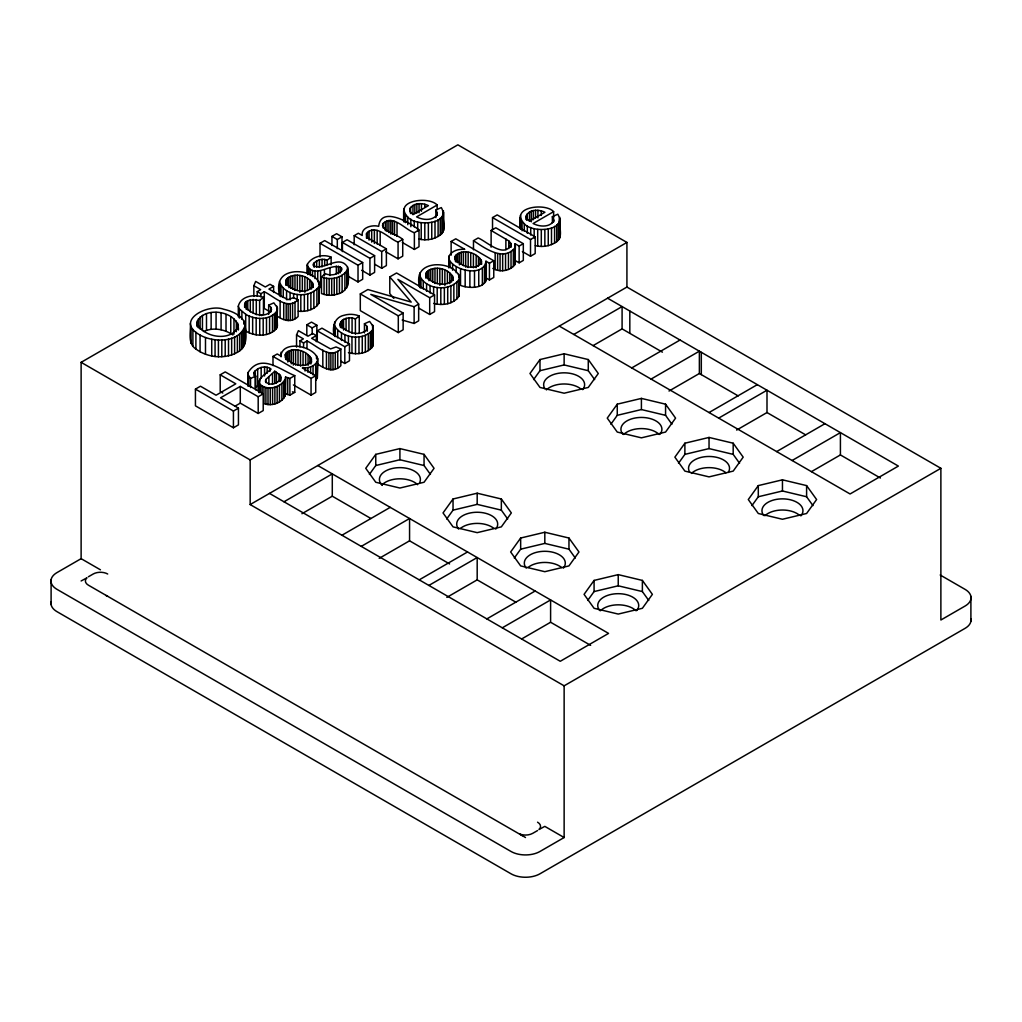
<?xml version="1.0" encoding="UTF-8"?>
<svg xmlns="http://www.w3.org/2000/svg" width="1022" height="1022" viewBox="0 0 1022 1022"><rect width="100%" height="100%" fill="white"/><g stroke="black" fill="none" stroke-linecap="round" stroke-linejoin="round"><path stroke-width="1.5" d="M311.582 359.169C308.401 370.692 286.927 364.688 285.304 354.621C290.887 344.772 311.787 351.185 311.582 362.21M481.669 261.121C478.181 272.401 457.115 266.461 455.033 256.701C460.909 247.03 481.745 252.996 481.669 264.161M313.166 284.359C309.781 296.099 287.45 291.257 285.853 280.552C291.807 270.46 313.243 275.557 313.166 287.399M453.155 277.422C449.782 289.162 427.452 284.308 425.855 273.602C431.808 263.51 453.244 268.62 453.155 280.462M263.459 297.376L259.626 300.404C226.641 295.958 257.314 325.034 270.715 311.429L271.52 309.513L270.881 307.405L268.671 305.169L273.845 302.87L277.358 307.724L276.962 327.73C270 337.337 255.053 336.698 245.702 331.026L245.702 314.303L239.378 308.938L238.318 306.178C240.732 295.869 254.836 293.799 263.459 297.376L263.459 314.112L261.543 315.619M340.364 327.193C338.244 318.762 349.435 316.079 355.401 318.979L359.246 315.964C354.468 314.099 349.102 313.78 344.184 315.249C334.731 317.088 331.971 326.848 334.105 335.408M247.873 385.179L248.014 372.608C260.84 352.667 279.824 369.721 294.758 375.623L294.758 392.359L289.89 395.169L285.56 393.751L285.56 377.016L289.89 378.447L294.758 375.623M448.811 267.892L449.041 256.126C451.903 250.505 458.929 248.883 464.767 249.342L451.136 241.473L451.136 255.168M435.896 217.635L435.896 210.021L441.312 207.581C451.187 224.674 415.443 226.756 407.791 217.086C392.601 200.759 428.767 195.649 437.148 205.026L437.148 209.587M418.867 239.02C426.123 240.847 434.171 239.455 440.252 235.034C447.751 229.35 441.146 218.312 443.446 210.685M552.391 222.732L552.391 216.651L557.808 214.211C567.683 231.304 531.938 233.386 524.273 223.716C509.084 207.389 545.263 202.279 553.63 211.656L553.63 217.737M535.349 245.65C542.618 247.477 550.666 246.085 556.735 241.665C564.246 235.98 557.642 224.942 559.928 217.316M307.277 273.193L307.405 264.161C312.042 256.573 323.067 253.673 331.128 257.174L331.128 264.775M245.152 325.073C240.157 343.022 213.572 342.792 200.069 335.05C173.906 320.742 208.015 303.355 223.55 309.206C231.253 310.944 239.493 314.252 243.964 321.138C246.034 330.476 248.716 344.261 239.672 350.865C232.607 355.886 223.562 357.406 215.067 356.525C208.194 355.643 201.462 353.216 195.905 349.013C187.205 343.418 191.076 332.035 190.335 323.565M238.407 325.456C233.016 342.587 202.382 337.95 196.927 322.811C202.829 305.118 239.429 310.854 238.407 330.017M385.677 251.693L398.069 258.834L402.732 256.139L402.732 239.416L398.069 242.099C389.395 239.212 375.521 222.604 366.489 233.706L367.09 236.849L368.968 238.586L386.38 248.857L386.38 265.579L381.704 268.275L374.831 264.302M258.949 392.576C255.372 379.315 262.59 376.441 271.098 369.121C265.809 365.007 257.557 367.205 253.967 372.468L253.967 375.508M315.696 380.478L317.305 377.987L317.663 358.518C313.511 345.858 282.736 339.674 280.82 356.026L277.243 353.97L272.989 356.423L272.989 365.544M317.305 377.987L317.663 358.518M409.924 208.577L410.525 212.231L413.041 214.518L428.41 205.639C422.635 202.701 413.718 202.484 409.924 208.577L409.924 211.618M526.202 216.421C528.476 209.025 539.169 209.191 544.905 212.269L529.537 221.148L527.02 218.861L526.202 216.421L526.202 219.462M491.122 247.209L491.122 230.474L508.79 240.898L511.115 244.092C504.881 259.435 485.846 240.873 478.143 237.973L473.48 240.668L473.48 249.79M280.948 377.131C279.862 383.391 269.438 386.801 265.439 381.474L265.758 379.532L274.752 371.229L280.373 375.342L280.948 380.171M298.398 311.225C305.821 311.978 314.521 309.922 318.826 303.355L319.477 283.912C316.207 274.381 303.79 270.996 294.54 271.788C280.986 273.296 276.477 281.612 279.491 295.281M318.826 303.355L319.477 283.912M433.622 303.406C442.283 305.782 453.449 304.326 458.827 296.418L459.478 276.962C456.208 267.445 443.791 264.059 434.529 264.851C422.048 266.244 416.312 273.807 419.493 286.812M458.827 296.418L459.478 276.962M258.949 381.921L260.457 384.821L263.957 386.942L263.957 403.664C271.405 406.334 281.076 403.409 284.895 396.306L285.56 377.016M284.895 396.306L285.56 393.751M460.526 268.658L460.526 285.394C468.165 288.485 485.935 289.239 485.974 277.958L489.436 279.964L493.767 277.46L493.767 260.738L489.436 263.229L485.974 261.223C483.968 277.307 453.398 271.009 448.811 258.77M276.962 327.73L277.358 307.724M348.438 352.641C356.652 354.902 367.613 353.893 372.749 346.317L373.145 326.299L369.632 321.445L364.445 323.757L364.445 332.878M372.749 346.317L373.209 327.96M492.847 268.416C499.707 272.567 509.901 271.162 514.807 264.685L515.101 243.747L519.138 246.085L523.315 243.67L523.315 260.406L519.138 262.82L515.101 260.482L515.101 243.747M514.807 264.685L515.395 245.944M402.361 242.495L414.37 249.432L419.007 246.749L419.007 230.014L414.37 232.697C405.325 229.924 393.291 214.071 383.186 223.422L382.471 225.504C385.882 233.093 396.945 234.115 402.732 239.416M364.445 323.757L366.668 325.992L367.307 328.1L366.502 330.017C358.837 336.992 344.925 332.495 340.364 324.153M253.839 296.367L253.839 285.726L255.679 281.42L265.298 286.978L269.987 284.269L273.615 286.364L273.615 292.445M296.546 347.11L296.546 334.948L298.386 330.655L308.005 336.2L312.694 333.491L316.322 335.586L316.322 341.68M347.697 269.029C349.716 279.3 349 291.973 336.826 294.272C331.843 295.946 326.337 295.524 321.508 293.544L321.508 276.821C330.4 280.68 343.162 278.048 347.697 269.029L347.531 267.023C339.048 253.75 323.527 271.571 313.256 265.554L313.141 264.289C316.041 259.92 322.339 258.119 327.181 260.163L331.128 257.174M263.957 386.942C271.405 389.599 281.076 386.674 284.895 379.571M245.702 314.303C255.053 319.963 270 320.601 276.962 310.995M334.105 324.766C340.39 338.167 363.449 341.859 372.749 329.582M272.989 356.423L311.058 378.396L315.734 375.7L302.333 367.971C307.941 368.29 314.597 366.694 317.305 361.251M375.764 454.368L365.748 468.306L375.764 482.256L399.909 488.031L424.053 482.256L434.056 468.306L424.053 454.368L399.909 448.594L375.764 454.368L375.764 465.521L369.389 474.4M539.986 359.552L529.971 373.503L539.986 387.44L564.131 393.215L588.276 387.44L598.279 373.503L588.276 359.552L564.131 353.778L539.986 359.552L539.986 370.705L533.612 379.584M453.04 498.992L443.037 512.929L453.04 526.867L477.185 532.654L501.342 526.867L511.345 512.929L501.342 498.992L477.185 493.204L453.04 498.992L453.04 510.144L446.678 519.01M520.658 538.032L510.655 551.969L520.658 565.907L544.815 571.694L568.96 565.907L578.963 551.969L568.96 538.032L544.815 532.245L520.658 538.032L520.658 549.184L514.296 558.05M617.262 404.175L607.26 418.113L617.262 432.063L641.407 437.838L665.565 432.063L675.568 418.113L665.565 404.175L641.407 398.401L617.262 404.175L617.262 415.328L610.901 424.207M684.881 443.216L674.878 457.153L684.881 471.104L709.038 476.878L733.183 471.104L743.186 457.153L733.183 443.216L709.038 437.442L684.881 443.216L684.881 454.368L678.519 463.247M594.076 580.419L584.073 594.357L594.076 608.294L618.233 614.069L642.378 608.294L652.381 594.357L642.378 580.419L618.233 574.632L594.076 580.419L594.076 591.572L587.714 600.438M758.298 485.603L748.296 499.541L758.298 513.491L782.456 519.265L806.601 513.491L816.604 499.541L806.601 485.603L782.456 479.829L758.298 485.603L758.298 496.756L751.937 505.622M279.491 281.587C284.103 296.584 309.781 299.42 318.826 286.62M419.493 274.65C424.104 289.635 449.782 292.484 458.827 279.683M473.48 240.668C484.3 247.733 503.182 261.99 514.807 247.963M321.508 276.821L325.392 273.73C330.86 276.144 338.589 274.79 341.706 269.425L341.45 267.93C331.805 261.67 314.584 279.645 307.277 265.579M257.237 296.188L257.237 291.628L260.865 293.723L264.289 291.755C273.985 296.291 287.361 310.675 298.13 299.74L293.34 297.747L287.834 299.702L268.927 289.073L273.615 286.364M276.157 315.338C282.442 320.397 291.87 323.31 298.13 316.475L298.13 299.74M299.944 346.943L299.944 340.863L303.572 342.958L306.996 340.978C316.692 345.513 330.068 359.91 340.837 348.962L336.046 346.982L330.54 348.924L311.633 338.295L316.322 335.586M317.548 363.806C324.166 368.955 334.092 373.107 340.837 365.697L340.837 348.962M940.189 575.003L965.024 589.336A20.491 11.83 0 0 1 965.024 606.072L940.879 620.009L940.879 468.306L564.131 685.826L564.131 837.529L539.986 851.467A20.491 11.83 0 0 1 511 851.467L56.977 589.336A20.491 11.83 0 0 1 56.977 572.601L81.121 558.664L81.121 362.337L457.869 144.83L626.92 242.431L626.92 287.054L250.173 504.561L250.173 459.938L626.92 242.431M320.027 256.982L320.027 243.287L324.689 240.592L362.682 262.526L362.682 279.262L358.019 281.957L347.173 275.685M331.946 245.536L331.946 236.401L336.621 233.706L341.987 236.81L341.987 250.492M331.946 236.401L337.311 239.506L341.987 236.81M257.237 291.628L260.661 289.66L253.839 285.726M342.421 251.578L342.421 242.444L347.084 239.761L374.614 255.641L374.614 272.376L369.938 275.071L361.686 270.306M354.187 244.782L354.187 235.66L358.364 233.246L362.222 235.482C360.932 227.369 372.506 224.521 378.677 226.36C380.938 204.962 412.16 223.907 419.007 230.014M437.148 205.026L416.618 216.881C422.929 220.241 433.162 221.097 437.327 214.173L435.896 210.021M320.027 243.287L358.019 265.222L362.682 262.526M342.421 242.444L369.938 258.336L374.614 255.641M354.187 235.66L381.704 251.553L386.38 248.857M235.022 406.168L240.285 403.141L258.196 413.476L263.216 410.576L263.216 393.84L258.196 396.74L240.285 386.405L220.535 397.801L238.445 408.148L238.445 424.871L233.425 427.784L195.432 405.836L195.432 389.114L200.453 386.214L216.051 395.22L235.801 383.812L220.203 374.806L220.203 391.541L222.796 393.036M220.203 374.806L225.236 371.906L263.216 393.84M306.817 335.446L306.817 324.804L311.48 322.109L316.846 325.2L316.846 335.855M434.554 294.924L429.7 297.721L397.903 279.364L418.662 304.096L414.127 306.715L370.794 294.387L403.141 313.051L403.141 329.787L398.299 332.584L360.306 310.65L360.306 293.914L367.869 289.545L411.202 302.09L389.791 276.898L396.562 272.989L434.554 294.924L434.554 311.659L429.7 314.457L418.65 308.069M451.136 241.473L455.774 238.803L493.767 260.738M492.527 229.746L492.527 217.584L497.19 214.888L535.183 236.823L535.183 253.558L530.52 256.254L522.383 251.553M306.817 324.804L312.183 327.896L316.846 325.2M299.944 340.863L303.368 338.882L296.546 334.948M317.28 341.489L317.28 330.847L321.943 328.151L349.473 344.044L349.473 360.779L344.81 363.474L340.671 361.085M491.122 230.474L495.798 227.791L523.315 243.67M553.63 211.656L533.114 223.511C539.424 226.871 549.644 227.727 553.822 220.803L552.391 216.651M195.432 389.114L233.425 411.048L238.445 408.148M317.28 330.847L344.81 346.739L349.473 344.044M360.306 293.914L398.299 315.849L403.141 313.051M492.527 217.584L530.52 239.518L535.183 236.823M402.183 320.039L414.127 323.45L418.662 320.831L418.662 304.096M293.391 384.924L311.058 395.131L315.734 392.435L315.696 363.743M88.365 576.791L93.194 574.006A10.246 5.915 0 0 1 107.693 574.006M283.988 501.776L332.291 473.889L332.291 496.194L370.922 518.512M573.789 334.462L622.091 306.574L622.091 328.88L662.409 352.156M301.924 513.721L332.291 496.194M593.105 345.615L622.091 328.88M341.948 535.234L390.251 507.346M631.749 367.92L680.052 340.032M361.264 546.387L409.567 518.512L409.567 540.817L449.591 563.927M651.078 379.073L699.367 351.185L699.367 373.503L738.203 395.91M379.213 558.344L409.567 540.817M669.014 391.03L699.367 373.503M419.224 579.857L467.527 551.969M709.038 412.543L757.328 384.655M428.895 585.427L477.185 557.552L477.185 579.857L515.829 602.162M718.696 418.113L766.998 390.225L766.998 412.543L805.63 434.848M446.831 597.385L477.185 579.857M736.632 430.07L766.998 412.543M486.855 618.898L535.145 591.01M776.656 451.583L824.958 423.696M502.3 627.815L550.603 599.94L550.603 622.245L590.627 645.355M792.114 460.5L840.416 432.613L840.416 454.931L880.427 478.028M521.629 638.98L550.603 622.245M811.43 471.653L840.416 454.931M537.559 830.554L532.73 833.339A10.246 5.915 0 0 1 520.045 834.169L525.487 837.529M81.121 580.969L86.934 577.826A10.246 5.915 0 0 0 88.365 585.159L522.357 835.715M203.8 331.524C213.138 327.04 224.597 329.199 232.901 334.948M250.543 387.568L250.543 378.447L255.73 376.173L253.967 372.468M539.986 370.705L564.131 364.931L588.276 370.705L594.651 379.584M375.764 465.521L399.909 459.747L424.053 465.521L430.428 474.4M617.262 415.328L641.407 409.554L665.565 415.328L671.927 424.207M684.881 454.368L709.038 448.594L733.183 454.368L739.545 463.247M453.04 510.144L477.185 504.37L501.342 510.144L507.704 519.01M520.658 549.184L544.815 543.41L568.96 549.184L575.322 558.05M758.298 496.756L782.456 490.982L806.601 496.756L812.963 505.622M594.076 591.572L618.233 585.798L642.378 591.572L648.74 600.438M292.407 391.848L294.758 392.359M626.92 287.054L940.879 468.306M607.605 298.207L898.376 466.083L850.074 493.971L559.302 326.095M269.565 311.531L264.289 308.478L264.289 291.755M317.791 465.521L608.563 633.397L560.26 661.285L269.501 493.409M81.121 362.337L250.173 459.938M250.173 504.561L564.131 685.826M81.121 558.664L100.45 569.816M564.131 837.529L544.815 826.376L538.99 829.519A10.246 5.915 0 0 0 537.559 822.186M247.873 374.525L250.543 378.447M393.879 298.45L389.791 293.621L389.791 276.898M373.209 344.695L372.519 324.664M244.82 339.853L245.152 341.808M515.101 260.482L515.395 262.667M347.697 285.764L347.531 267.023M277.422 326.107L276.732 306.076M970.9 596.375L970.9 621.338M806.601 485.603L806.601 496.756M782.456 479.829L782.456 490.982M733.183 443.216L733.183 454.368M709.038 437.442L709.038 448.594M701.309 352.309L701.309 374.614M665.565 404.175L665.565 415.328M642.378 580.419L642.378 591.572M641.407 398.401L641.407 409.554M629.82 311.033L629.82 333.338M618.233 574.632L618.233 585.798M588.276 359.552L588.276 370.705M568.96 538.032L568.96 549.184M564.131 353.778L564.131 364.931M560.273 218.874L560.145 237.168M559.507 221.978L559.507 238.714M558.382 223.473L558.382 240.208M556.735 224.929L556.735 241.665M554.588 226.335L554.588 243.07M553.694 218.849L553.694 221.889M551.497 227.855L551.497 244.59M548.252 228.928L548.252 245.65M544.854 229.541L544.854 246.276M544.815 532.245L544.815 543.41M541.264 210.864L541.264 215.425M541.302 229.72L541.302 246.443M537.93 210.276L537.93 217.89M537.7 229.426L537.7 246.161M535.554 210.289L535.554 217.89M534.174 228.673L534.174 237.794M533.356 210.596L533.356 219.717M531.312 211.184L531.312 221.825M530.725 227.433L530.725 235.047M530.52 239.518L530.52 256.254M529.46 212.065L529.46 221.186M527.326 225.734L527.326 233.335M527.033 214.083L527.033 220.164M526.419 215.208L526.419 219.768M524.273 223.716L524.273 231.317M522.063 221.659L522.063 230.78M520.671 219.564L520.671 228.698M520.364 215.374L520.364 229.056M520.121 217.443L520.121 228.098M519.138 246.085L519.138 262.82M513.351 249.802L513.351 266.538M511.115 244.092L511.115 247.132M511.026 251.489L511.026 268.224M510.489 242.533L510.489 247.107M508.79 240.898L508.79 248.499M508.445 252.715L508.445 269.438M505.877 238.995L505.877 249.636M505.545 253.571L505.545 270.306M502.658 254.031L502.658 270.766M501.342 498.992L501.342 510.144M500.065 254.031L500.065 270.766M497.625 253.622L497.625 270.357M495.172 252.868L495.172 269.591M489.436 263.229L489.436 279.964M486.293 263.101L486.293 279.836M485.974 261.223L485.808 281.599M484.492 266.512L484.492 283.247M482.371 268.032L482.371 284.768M481.183 259.767L481.183 264.328M480.11 258.374L480.11 264.455M478.756 269.591L478.756 286.326M478.437 256.944L478.437 266.078M477.185 493.204L477.185 504.37M476.175 255.487L476.175 267.649M474.502 270.485L474.502 287.208M473.403 254.044L473.403 267.726M470.733 252.971L470.733 266.653M469.877 270.638L469.877 287.374M468.165 252.268L468.165 267.483M465.7 251.949L465.7 267.164M465.163 270.025L465.163 286.76M463.4 251.949L463.4 265.643M461.292 252.204L461.292 264.379M459.389 252.728L459.389 264.902M458.737 274.279L458.737 277.32M457.69 253.52L457.69 262.654M456.898 282.251L456.898 298.986M456.361 254.478L456.361 262.079M456.17 266.589L456.17 272.67M455.48 255.538L455.48 261.619M455.033 256.701L455.033 259.754M453.857 284.499L453.857 301.222M452.669 275.966L452.669 280.539M452.58 264.11L452.58 270.204M451.558 274.496L451.558 282.098M450.881 285.943L450.881 302.678M450.063 261.479L450.063 267.56M449.795 272.976L449.795 283.631M449.041 256.126L449.041 266.768M447.713 286.978L447.713 303.713M447.406 271.43L447.406 283.605M444.864 270.127L444.864 285.342M444.353 287.578L444.353 304.313M443.791 212.244L443.65 230.538M443.024 215.348L443.024 232.083M442.334 269.182L442.334 284.384M441.887 216.843L441.887 233.578M440.814 287.744L440.814 304.479M440.252 218.299L440.252 235.034M439.83 268.569L439.83 285.304M438.106 219.704L438.106 236.44M437.352 268.301L437.352 283.516M437.199 212.218L437.199 215.259M437.199 287.463L437.199 304.198M435.002 221.225L435.002 237.96M434.976 268.352L434.976 283.567M433.622 286.684L433.622 294.285M432.779 268.671L432.779 282.353M431.757 222.298L431.757 239.033M430.773 269.259L430.773 279.9M430.07 285.406L430.07 293.007M429.7 297.721L429.7 314.457M428.959 270.115L428.959 280.756M428.359 222.911L428.359 239.646M427.439 271.175L427.439 278.776M426.404 272.337L426.404 276.898M426.57 283.643L426.57 291.244M425.855 273.602L425.855 278.176M424.782 204.234L424.782 207.274M424.807 223.09L424.807 239.825M424.053 454.368L424.053 465.521M423.261 281.42L423.261 289.034M421.434 203.646L421.434 211.26M421.217 222.796L421.217 239.531M420.975 279.185L420.975 288.306M420.029 272.797L420.029 275.838M419.723 276.924L419.723 287.578M419.058 203.659L419.058 212.793M417.691 222.042L417.691 231.164M416.861 203.966L416.861 213.087M414.83 204.553L414.83 213.675M414.37 232.697L414.37 249.432M414.229 220.816L414.229 226.897M414.127 306.715L414.127 323.45M412.965 205.435L412.965 214.556M410.844 219.104L410.844 226.718M410.55 207.453L410.55 213.534M407.791 217.086L407.791 224.687M405.568 215.029L405.568 222.63M404.188 212.946L404.188 222.068M403.882 208.744L403.882 220.905M403.639 210.813L403.639 221.467M399.909 448.594L399.909 459.747M398.299 315.849L398.299 332.584M398.069 242.099L398.069 258.834M397.021 222.681L397.021 236.376M394.505 221.365L394.505 235.047M392.537 220.624L392.537 234.306M390.787 220.343L390.787 234.038M388.909 220.42L388.909 232.594M387.057 220.841L387.057 231.496M385.358 221.608L385.358 230.729M383.186 223.422L383.186 227.983M381.704 251.553L381.704 268.275M380.184 231.777L380.184 245.472M377.169 230.372L377.169 244.066M374.371 229.746L374.371 243.44M373.145 326.299L373.145 343.034M371.701 229.937L371.701 242.112M371.765 331.115L371.765 347.85M370.283 332.546L370.283 349.281M369.938 258.336L369.938 275.071M369.083 230.998L369.083 240.132M368.29 333.9L368.29 350.635M367.447 232.25L367.447 238.33M367.307 328.1L367.307 331.141M366.668 325.992L366.668 330.553M366.489 233.706L366.489 238.267M365.365 335.318L365.365 352.053M362.261 336.315L362.261 353.037M359.246 315.964L359.246 332.687M358.978 336.877L358.978 353.599M358.019 265.222L358.019 281.957M355.503 337.017L355.503 353.74M355.401 318.979L355.401 334.194M352.079 318.098L352.079 333.313M351.964 336.698L351.964 353.433M348.936 317.893L348.936 331.588M348.438 335.906L348.438 343.507M346.79 271.124L346.79 287.859M346.075 318.34L346.075 330.515M344.899 273.193L344.899 289.929M344.951 334.628L344.951 342.242M344.81 346.739L344.81 363.474M343.558 319.388L343.558 330.029M342.115 275.122L342.115 291.858M342.038 320.448L342.038 328.049M341.45 267.93L341.45 270.971M341.489 332.878L341.489 340.492M341.003 321.598L341.003 327.679M340.441 322.824L340.441 325.877M340.198 266.742L340.198 272.836M339.445 276.502L339.445 293.237M338.435 266.129L338.435 273.743M337.682 330.259L337.682 337.86M337.733 351.236L337.733 367.971M337.311 239.506L337.311 248.627M336.826 277.537L336.826 294.272M336.327 266.103L336.327 273.704M335.28 352.424L335.28 369.159M335.165 327.525L335.165 336.647M334.641 322.032L334.641 335.727M334.245 278.214L334.245 294.949M332.993 353.05L332.993 369.785M331.703 278.559L331.703 295.294M330.86 353.203L330.86 369.938M329.978 267.943L329.978 275.557M329.173 278.584L329.173 295.307M328.905 352.973L328.905 369.696M327.181 260.163L327.181 264.724M326.631 278.291L326.631 295.026M326.452 352.041L326.452 368.776M324.689 259.422L324.689 265.503M324.434 269.757L324.434 275.838M324.076 277.703L324.076 294.438M322.824 350.124L322.824 366.847M322.071 259.294L322.071 266.895M320.627 270.753L320.627 287.489M319.375 259.805L319.375 267.419M318.736 281.216L318.736 284.257M317.753 271.111L317.753 281.765M316.909 289.188L316.909 305.923M316.667 261.032L316.667 267.112M316.526 355.72L316.526 358.76M315.006 270.983L315.006 278.584M314.176 262.782L314.176 267.342M313.856 291.436L313.856 308.171M313.039 365.799L313.039 374.921M312.681 282.915L312.681 287.476M312.476 270.408L312.476 276.489M312.183 327.896L312.183 333.99M311.557 281.433L311.557 289.034M311.058 357.751L311.058 363.832M311.058 378.396L311.058 395.131M310.88 292.892L310.88 309.628M310.573 366.936L310.573 373.017M310.292 269.438L310.292 275.531M309.794 279.926L309.794 289.047M309.896 356.282L309.896 363.883M308.721 268.301L308.721 274.381M308.082 354.749L308.082 365.403M307.865 367.652L307.865 372.212M307.724 266.985L307.724 274.599M307.711 293.914L307.711 310.65M307.405 264.161L307.405 273.283M307.405 278.38L307.405 290.542M306.996 340.978L306.996 348.579M305.642 353.19L305.642 365.352M305.054 367.984L305.054 371.024M304.863 277.077L304.863 292.279M304.352 294.515L304.352 311.25M303.572 342.958L303.572 347.518M303.049 351.836L303.049 365.531M302.346 276.119L302.346 291.334M300.813 294.694L300.813 311.416M300.506 350.84L300.506 366.055M299.842 275.506L299.842 292.241M298.028 350.188L298.028 365.403M297.351 275.25L297.351 290.452M297.198 294.4L297.198 300.494M295.601 349.882L295.601 365.097M294.975 275.288L294.975 290.504M295.026 302.014L295.026 318.749M293.621 293.621L293.621 298.181M293.327 349.882L293.327 365.097M292.777 275.608L292.777 289.303M292.56 303.202L292.56 319.937M291.27 350.124L291.27 363.819M290.772 276.195L290.772 288.37M290.274 303.828L290.274 320.563M290.082 292.343L290.082 299.957M289.89 378.447L289.89 395.169M289.43 350.623L289.43 361.264M288.958 277.051L288.958 287.706M288.153 303.981L288.153 320.704M287.821 351.364L287.821 362.005M287.719 377.872L287.719 394.607M287.45 278.125L287.45 285.726M286.569 290.58L286.569 299.714M286.543 352.296L286.543 359.897M286.416 279.287L286.416 285.368M286.198 303.738L286.198 320.474M285.853 280.552L285.853 285.112M285.7 353.382L285.7 359.463M285.304 354.621L285.304 357.662M283.733 302.819L283.733 319.554M283.682 381.691L283.682 398.427M283.26 288.37L283.26 297.491M281.88 383.518L281.88 400.254M280.986 286.134L280.986 296.776M281.063 352.245L281.063 356.819M280.373 375.342L280.373 381.436M280.117 300.89L280.117 317.625M279.721 283.873L279.721 296.035M279.44 385.192L279.44 401.927M278.98 373.886L278.98 381.5M277.166 386.342L277.166 403.077M276.464 372.212L276.464 382.867M275.991 312.528L275.991 329.263M274.88 387.185L274.88 403.92M274.752 371.229L274.752 383.403M274.496 313.971L274.496 330.706M272.504 315.313L272.504 332.048M272.542 373.618L272.542 384.259M272.58 387.721L272.58 404.444M270.881 307.405L270.881 311.966M270.255 387.938L270.255 404.674M269.91 368.405L269.91 371.446M269.578 316.731L269.578 333.466M268.901 376.645L268.901 384.246M268.671 305.169L268.671 314.303M268.007 387.862L268.007 404.597M267.151 367.192L267.151 373.273M266.487 317.727L266.487 334.462M265.912 387.53L265.912 404.265M265.758 379.532L265.758 382.573M264.57 366.847L264.57 375.968M263.191 318.289L263.191 335.024M262.156 386.073L262.156 393.674M261.159 367.447L261.159 378.089M260.865 293.723L260.865 296.763M260.457 384.821L260.457 392.435M259.729 318.43L259.729 335.165M259.805 379.047L259.805 382.087M259.626 300.404L259.626 315.606M259.384 383.416L259.384 392.537M258.196 396.74L258.196 413.476M257.672 369.006L257.672 385.728L255.104 387.555L255.104 370.82M256.292 299.51L256.292 314.725M256.177 318.11L256.177 334.846M255.73 376.173L255.73 389.855M253.149 299.318L253.149 313M252.651 317.318L252.651 334.053M250.288 299.753L250.288 311.927M249.164 316.054L249.164 332.776M248.729 376.441L248.729 385.562M248.014 372.608L248.014 386.29M247.771 300.8L247.771 309.934M246.251 301.86L246.251 309.474M245.216 303.01L245.216 307.571M244.82 323.118L244.973 343.75M244.654 304.249L244.654 307.29M244.271 328.943L244.271 345.666M243.964 321.138L243.964 324.178M243.108 330.796L243.108 347.518M241.895 311.672L241.895 319.273M241.575 332.52L241.575 349.256M240.285 386.405L240.285 403.141M239.672 334.13L239.672 350.865M239.378 308.938L239.378 318.072M238.318 306.178L238.318 316.82M237.807 323.259L237.807 329.34M237.385 335.625L237.385 352.347M236.338 321.074L236.338 331.728M234.613 337.03L234.613 353.765M233.974 318.928L233.974 334.143M233.425 411.048L233.425 427.784M231.662 338.18L231.662 354.915M230.755 316.794L230.755 333.53M228.519 339.048L228.519 355.784M226.015 314.521L226.015 331.243M225.198 339.662L225.198 356.397M221.8 339.994L221.8 356.716M221.084 313.026L221.084 329.761M218.427 340.032L218.427 356.767M216.076 312.374L216.076 329.097M215.067 339.789L215.067 356.525M211.733 339.266L211.733 356.001M211.132 312.579L211.132 329.314M206.495 313.601L206.495 330.336M205.486 337.554L205.486 354.276M202.445 315.389L202.445 330.604M200.108 317.012L200.108 329.173M200.069 335.05L200.069 351.785M198.396 318.787L198.396 327.909M197.348 320.716L197.348 326.81M196.927 322.811L196.927 325.852M195.905 332.291L195.905 349.013M192.903 329.454L192.903 346.177M191.05 326.542L191.05 343.277M51.1 579.653L51.1 604.602M458.623 529.089A20.491 11.83 0 0 1 477.185 512.252A20.491 11.83 0 0 1 495.759 529.089M622.845 434.273A20.491 11.83 0 0 1 641.407 417.436A20.491 11.83 0 0 1 659.982 434.273M51.1 601.958A20.491 11.83 0 0 0 56.977 611.654L511 873.784A20.491 11.83 0 0 0 539.986 873.784L965.024 628.377A20.491 11.83 0 0 0 970.9 618.693M528.016 567.491A20.491 11.83 0 0 1 561.602 567.491M105.892 595.481A10.246 5.915 0 0 1 107.693 596.311M544.879 388.705A20.491 11.83 0 0 1 565.013 372.838A20.491 11.83 0 0 1 582.706 389.65M599.659 610.517A20.491 11.83 0 0 1 618.233 593.68A20.491 11.83 0 0 1 636.795 610.517M600.476 610.747A20.491 11.83 0 0 1 635.978 610.747M526.241 568.13A20.491 11.83 0 0 1 544.815 551.292A20.491 11.83 0 0 1 563.378 568.13M689.697 472.215A20.491 11.83 0 0 1 709.294 456.476A20.491 11.83 0 0 1 728.201 472.496M763.728 515.51A20.491 11.83 0 0 1 782.826 498.864A20.491 11.83 0 0 1 800.865 515.893M764.89 515.752A20.491 11.83 0 0 1 799.447 515.241M691.409 473.429A20.491 11.83 0 0 1 725.965 472.803M382.164 484.709A20.491 11.83 0 0 1 417.653 484.709M460.398 528.451A20.491 11.83 0 0 1 493.984 528.451M382.164 485.386A20.491 11.83 0 0 1 397.239 467.731A20.491 11.83 0 0 1 419.697 482.525M546.374 389.906A20.491 11.83 0 0 1 580.905 389.012M623.663 434.503A20.491 11.83 0 0 1 659.164 434.503"/></g></svg>
